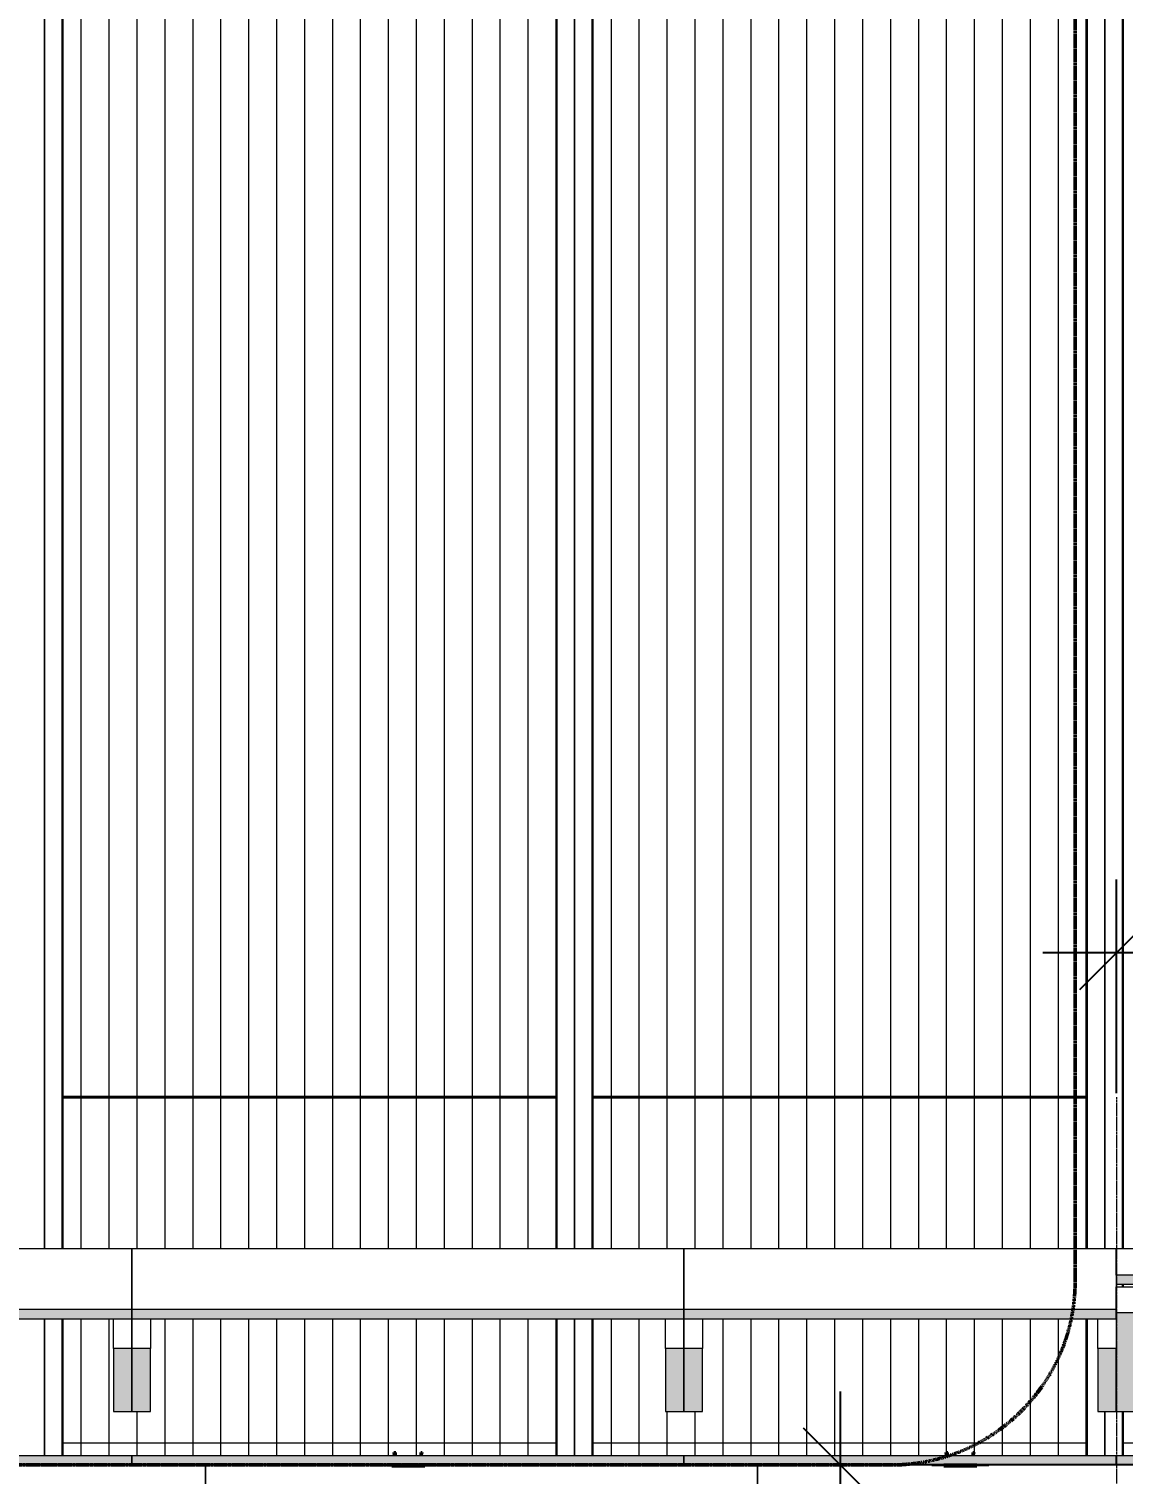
# Model space of a CAD drawing. Header units: millimetres. Extents: x -153298 to 620751, y -313239 to 250031.
# Drawn here: x 94288 to 97261, y -290922 to -286992 of the extents above; entities that cross this region are included whole.
import ezdxf

# ---------------------------------------------------------------- set-up
doc = ezdxf.new("R2010")
doc.units = ezdxf.units.MM
doc.linetypes.add('DPA_Hidden 50', pattern=[3, 2, -1])
doc.layers.get('DEFPOINTS').update_dxf_attribs({"color": 250})
for name, color, linetype, lineweight in [('A-ANNO-DIMS', 1, 'Continuous', 9), ('A-DETL', 1, 'Continuous', 70), ('A-DETL-GENF', 2, 'Continuous', 35), ('A-GENM', 1, 'Continuous', 9), ('A-GLAZ-CURT', 2, 'Continuous', 9), ('E-LITE-EQPM', 2, 'Continuous', 35), ('WALL-E', 2, 'Continuous', 35)]:
    doc.layers.add(name, color=color, linetype=linetype, lineweight=lineweight)
doc.styles.add('Arial_2', font='arial.ttf', dxfattribs={"height": 3})
doc.dimstyles.new('DPA-DIM-3_0_T-T', dxfattribs={"dimscale": 304.8, "dimtxt": 306.07782, "dimasz": 0.656168, "dimexe": 0.656168, "dimexo": 0.0625, "dimgap": 0.164042, "dimtad": 1, "dimdec": 0, "dimzin": 0, "dimdsep": 46, "dimtxsty": 'Arial_2', "dimblk1": 'OBLIQUE', "dimblk2": 'OBLIQUE', "dimsah": 1, "dimcen": 0.09, "dimdle": 0.656168, "dimadec": 8, "dimazin": 0, "dimtfac": 1, "dimtdec": 4, "dimtix": 1, "dimtmove": 0, "dimatfit": 3, "dimfxl": 1.312336, "dimfxlon": 1, "dimtvp": 1, "dimtolj": 1, "dimtzin": 0, "dimarcsym": 2})

# ---------------------------------------------------------------- blocks, each defined once
blk = doc.blocks.new('DPA_CP_Entrance Canopy Lower - Depth 4200-12316196-2120-01 ENTRANCE 1 SECTION A')
at = {"layer": 'A-GLAZ-CURT'}
for points in [[(-886007.4, 106041.4), (-884507.4, 106041.4), (-884507.4, 106066.4), (-886007.4, 106066.4)], [(-885957.4, 105695), (-885957.4, 105963.7), (-886007.4, 105963.7), (-886007.4, 105695)], [(-884507.4, 105695), (-884507.4, 105963.8), (-884557.4, 105963.8), (-884557.4, 105695)], [(-884636.2, 105550), (-884507.4, 105550), (-884507.4, 105575), (-886007.4, 105575), (-886007.4, 105550), (-884870.6, 105550)]]:
    blk.add_hatch(color=8, dxfattribs=at).paths.add_polyline_path(points)
at = {"layer": 'A-GLAZ-CURT', "color": 135}
for p, q in [((-884507.4, 106137.3), (-886007.4, 106137.3)), ((-886007.4, 106066.4), (-886007.4, 106137.3)), ((-884507.4, 106137.3), (-884507.4, 106066.4)), ((-886007.4, 105963.7), (-886007.4, 106034.7)), ((-886007.4, 106034.7), (-885957.4, 106034.7)), ((-885957.4, 106034.7), (-885957.4, 105963.7)), ((-884557.4, 105963.8), (-884557.4, 106034.8)), ((-884557.4, 106034.8), (-884507.4, 106034.8)), ((-884507.4, 106034.8), (-884507.4, 105963.8))]:
    blk.add_line(p, q, dxfattribs=at)
at = {"layer": 'A-GLAZ-CURT'}
for p, q in [((-884507.4, 106066.4), (-886007.4, 106066.4)), ((-886007.4, 106066.4), (-886007.4, 106041.4)), ((-884507.4, 106041.4), (-884507.4, 106066.4)), ((-886007.4, 106041.4), (-884507.4, 106041.4)), ((-886007.4, 105963.7), (-886007.4, 105695)), ((-885957.4, 105963.7), (-886007.4, 105963.7)), ((-885957.4, 105695), (-885957.4, 105963.7)), ((-884557.4, 105963.8), (-884557.4, 105695)), ((-884507.4, 105963.8), (-884557.4, 105963.8)), ((-884507.4, 105695), (-884507.4, 105963.8)), ((-886007.4, 105695), (-885957.4, 105695)), ((-884557.4, 105695), (-884507.4, 105695)), ((-884507.4, 105575), (-886007.4, 105575)), ((-886007.4, 105575), (-886007.4, 105550)), ((-884507.4, 105550), (-884507.4, 105575)), ((-886007.4, 105550), (-884507.4, 105550))]:
    blk.add_line(p, q, dxfattribs=at)
blk = doc.blocks.new('DPA_CP_Entrance Louver Grill Vertical Z - Louver Grill Vertical Z-V6-2120-01 ENTRANCE 1 SECTION A')
at = {"layer": 'A-GLAZ-CURT', "color": 135}
for p, q in [((-888920.2, 106137.3), (-888920.2, 113945.1)), ((-888920.2, 113945.1), (-888920.2, 106137.3)), ((-888920.2, 113945.1), (-888920.2, 106137.3)), ((-888920.2, 113945.1), (-888920.2, 106137.3)), ((-888920.2, 105575), (-888920.2, 105947.7)), ((-888920.2, 105947.7), (-888920.2, 105575)), ((-888920.2, 105947.7), (-888920.2, 105575)), ((-888920.2, 105947.7), (-888920.2, 105575)), ((-888920.2, 105575), (-888920.2, 105610)), ((-888920.2, 105610), (-888920.2, 105575)), ((-888920.2, 105550), (-889405.4, 105550)), ((-889405.4, 105550), (-888920.2, 105550)), ((-888920.2, 105550), (-888970.2, 105550)), ((-888970.2, 105550), (-888920.2, 105550)), ((-888970.2, 105550), (-888920.2, 105550)), ((-888920.2, 105550), (-888968.2, 105550))]:
    blk.add_line(p, q, dxfattribs=at)
blk = doc.blocks.new('DPA_CP_Entrance Louver Grill Vertical Z - Louver Grill Vertical Z-V7-2120-01 ENTRANCE 1 SECTION A')
at = {"layer": 'A-GLAZ-CURT', "color": 135}
for p, q in [((-888920.2, 113945.1), (-888920.2, 106137.3)), ((-888920.2, 113945.1), (-888920.2, 106137.3)), ((-888920.2, 106137.3), (-888920.2, 113945.1)), ((-888920.2, 106137.3), (-888920.2, 113945.1)), ((-888872.2, 106137.3), (-888872.2, 113945.1)), ((-888872.2, 106137.3), (-888872.2, 113945.1)), ((-888870.2, 106137.3), (-888870.2, 113945.1)), ((-888870.2, 113945.1), (-888870.2, 106137.3)), ((-887529.6, 106137.3), (-887529.6, 113945.1)), ((-887529.6, 113945.1), (-887529.6, 106137.3)), ((-887527.6, 113945.1), (-887527.6, 106137.3)), ((-887527.6, 113945.1), (-887527.6, 106137.3)), ((-887479.6, 106137.3), (-887479.6, 113945.1)), ((-887479.6, 113945.1), (-887479.6, 106137.3)), ((-887479.6, 113945.1), (-887479.6, 106137.3)), ((-887479.6, 113945.1), (-887479.6, 106137.3)), ((-888870.2, 106137.3), (-888870.2, 113895.1)), ((-888870.2, 113895.1), (-888870.2, 106137.3)), ((-887529.6, 113895.1), (-887529.6, 106137.3)), ((-887529.6, 113895.1), (-887529.6, 106137.3)), ((-888920.2, 105947.7), (-888920.2, 105575)), ((-888920.2, 105947.7), (-888920.2, 105575)), ((-888920.2, 105575), (-888920.2, 105947.7)), ((-888920.2, 105575), (-888920.2, 105947.7)), ((-888872.2, 105575), (-888872.2, 105947.7)), ((-888872.2, 105575), (-888872.2, 105947.7)), ((-888870.2, 105610), (-888870.2, 105947.7)), ((-888870.2, 105947.7), (-888870.2, 105610)), ((-888870.2, 105575), (-888870.2, 105947.7)), ((-888870.2, 105947.7), (-888870.2, 105575)), ((-887529.6, 105947.7), (-887529.6, 105610)), ((-887529.6, 105947.7), (-887529.6, 105610)), ((-887529.6, 105575), (-887529.6, 105947.7)), ((-887529.6, 105947.7), (-887529.6, 105575)), ((-887527.6, 105947.7), (-887527.6, 105575)), ((-887527.6, 105947.7), (-887527.6, 105575)), ((-887479.6, 105575), (-887479.6, 105947.7)), ((-887479.6, 105947.7), (-887479.6, 105575)), ((-887479.6, 105947.7), (-887479.6, 105575)), ((-887479.6, 105947.7), (-887479.6, 105575)), ((-888920.2, 105575), (-888920.2, 105610)), ((-888920.2, 105610), (-888920.2, 105575)), ((-888870.2, 105610), (-887529.6, 105610)), ((-888870.2, 105610), (-887529.6, 105610)), ((-887479.6, 105575), (-887479.6, 105610)), ((-887479.6, 105610), (-887479.6, 105575)), ((-888870.2, 105550), (-888920.2, 105550)), ((-888920.2, 105550), (-888870.2, 105550)), ((-888872.2, 105550), (-888920.2, 105550)), ((-888920.2, 105550), (-888870.2, 105550)), ((-887957.4, 105550), (-888920.2, 105550)), ((-888920.2, 105550), (-887957.4, 105550)), ((-888870.2, 105550), (-888872.2, 105550)), ((-887479.6, 105550), (-887905.4, 105550)), ((-887905.4, 105550), (-887479.6, 105550)), ((-887479.6, 105550), (-887529.6, 105550)), ((-887529.6, 105550), (-887479.6, 105550)), ((-887529.6, 105550), (-887479.6, 105550)), ((-887527.6, 105550), (-887529.6, 105550)), ((-887479.6, 105550), (-887527.6, 105550))]:
    blk.add_line(p, q, dxfattribs=at)
blk = doc.blocks.new('DPA_CP_Entrance Louver Grill Vertical Z - Louver Grill Vertical Z-V8-2120-01 ENTRANCE 1 SECTION A')
at = {"layer": 'A-GLAZ-CURT', "color": 135}
for p, q in [((-887479.6, 113945.1), (-887479.6, 106137.3)), ((-887479.6, 113945.1), (-887479.6, 106137.3)), ((-887479.6, 106137.3), (-887479.6, 113945.1)), ((-887479.6, 106137.3), (-887479.6, 113945.1)), ((-887431.6, 106137.3), (-887431.6, 113945.1)), ((-887431.6, 106137.3), (-887431.6, 113945.1)), ((-887429.6, 106137.3), (-887429.6, 113945.1)), ((-887429.6, 113945.1), (-887429.6, 106137.3)), ((-886089, 106137.3), (-886089, 113945.1)), ((-886089, 113945.1), (-886089, 106137.3)), ((-886087, 113945.1), (-886087, 106137.3)), ((-886087, 113945.1), (-886087, 106137.3)), ((-886039, 106137.3), (-886039, 113945.1)), ((-886039, 113945.1), (-886039, 106137.3)), ((-886039, 113945.1), (-886039, 106137.3)), ((-886039, 113945.1), (-886039, 106137.3)), ((-887429.6, 106137.3), (-887429.6, 113895.1)), ((-887429.6, 113895.1), (-887429.6, 106137.3)), ((-886089, 113895.1), (-886089, 106137.3)), ((-886089, 113895.1), (-886089, 106137.3)), ((-887479.6, 105947.7), (-887479.6, 105575)), ((-887479.6, 105947.7), (-887479.6, 105575)), ((-887479.6, 105575), (-887479.6, 105947.7)), ((-887479.6, 105575), (-887479.6, 105947.7)), ((-887431.6, 105575), (-887431.6, 105947.7)), ((-887431.6, 105575), (-887431.6, 105947.7)), ((-887429.6, 105610), (-887429.6, 105947.7)), ((-887429.6, 105947.7), (-887429.6, 105610)), ((-887429.6, 105575), (-887429.6, 105947.7)), ((-887429.6, 105947.7), (-887429.6, 105575)), ((-886089, 105947.7), (-886089, 105610)), ((-886089, 105947.7), (-886089, 105610)), ((-886089, 105575), (-886089, 105947.7)), ((-886089, 105947.7), (-886089, 105575)), ((-886087, 105947.7), (-886087, 105575)), ((-886087, 105947.7), (-886087, 105575)), ((-886039, 105575), (-886039, 105695)), ((-886039, 105695), (-886039, 105575)), ((-886039, 105695), (-886039, 105575)), ((-886039, 105695), (-886039, 105575)), ((-887479.6, 105575), (-887479.6, 105610)), ((-887479.6, 105610), (-887479.6, 105575)), ((-887429.6, 105610), (-886089, 105610)), ((-887429.6, 105610), (-886089, 105610)), ((-886039, 105575), (-886039, 105610)), ((-886039, 105610), (-886039, 105575)), ((-887429.6, 105550), (-887479.6, 105550)), ((-887479.6, 105550), (-887429.6, 105550)), ((-887431.6, 105550), (-887479.6, 105550)), ((-887479.6, 105550), (-887429.6, 105550)), ((-886457.4, 105550), (-887479.6, 105550)), ((-887479.6, 105550), (-886457.4, 105550)), ((-887429.6, 105550), (-887431.6, 105550)), ((-886039, 105550), (-886405.4, 105550)), ((-886405.4, 105550), (-886039, 105550)), ((-886039, 105550), (-886089, 105550)), ((-886089, 105550), (-886039, 105550)), ((-886089, 105550), (-886039, 105550)), ((-886087, 105550), (-886089, 105550)), ((-886039, 105550), (-886087, 105550))]:
    blk.add_line(p, q, dxfattribs=at)
blk = doc.blocks.new('DPA_CP_Entrance Louver Grill Vertical Z - Louver Grill Vertical Z-V9-2120-01 ENTRANCE 1 SECTION A')
at = {"layer": 'A-GLAZ-CURT', "color": 135}
for p, q in [((-886039, 113945.1), (-886039, 106137.3)), ((-886039, 113945.1), (-886039, 106137.3)), ((-886039, 106137.3), (-886039, 113945.1)), ((-886039, 106137.3), (-886039, 113945.1)), ((-885991, 106137.3), (-885991, 113945.1)), ((-885991, 106137.3), (-885991, 113945.1)), ((-885989, 106137.3), (-885989, 113945.1)), ((-885989, 113945.1), (-885989, 106137.3)), ((-885989, 106137.3), (-885989, 113895.1)), ((-885989, 113895.1), (-885989, 106137.3)), ((-885991, 106034.7), (-885991, 106041.4)), ((-885991, 106034.7), (-885991, 106041.4)), ((-885989, 106034.7), (-885989, 106041.4)), ((-885989, 106041.4), (-885989, 106034.7)), ((-885989, 106034.7), (-885989, 106041.4)), ((-885989, 106041.4), (-885989, 106034.7)), ((-886039, 105695), (-886039, 105575)), ((-886039, 105695), (-886039, 105575)), ((-886039, 105575), (-886039, 105695)), ((-886039, 105575), (-886039, 105695)), ((-885991, 105575), (-885991, 105695)), ((-885991, 105575), (-885991, 105695)), ((-885989, 105610), (-885989, 105695)), ((-885989, 105695), (-885989, 105610)), ((-885989, 105575), (-885989, 105695)), ((-885989, 105695), (-885989, 105575)), ((-886039, 105575), (-886039, 105610)), ((-886039, 105610), (-886039, 105575)), ((-885989, 105610), (-884648.5, 105610)), ((-885989, 105610), (-884648.5, 105610)), ((-885989, 105550), (-886039, 105550)), ((-886039, 105550), (-885989, 105550)), ((-885991, 105550), (-886039, 105550)), ((-886039, 105550), (-885989, 105550)), ((-885583.4, 105550), (-886039, 105550)), ((-886039, 105550), (-885583.4, 105550)), ((-885989, 105550), (-885991, 105550))]:
    blk.add_line(p, q, dxfattribs=at)
blk = doc.blocks.new('GM_Louver Grill Vertical Z - Z Profile-V65-2120-01 ENTRANCE 1 SECTION A')
at = {"layer": 'A-GENM'}
for p, q in [((-891018, 106137.3), (-891018, 113945.1)), ((-891018, 105575), (-891018, 105947.7))]:
    blk.add_line(p, q, dxfattribs=at)
blk = doc.blocks.new('GM_Louver Grill Vertical Z - Z Profile-V85-2120-01 ENTRANCE 1 SECTION A')
at = {"layer": 'A-GENM'}
for p, q in [((-890184.8, 106137.3), (-890184.8, 113945.1)), ((-890184.8, 105575), (-890184.8, 105695))]:
    blk.add_line(p, q, dxfattribs=at)
blk = doc.blocks.new('GM_Louver Grill Vertical Z - Z Profile-V86-2120-01 ENTRANCE 1 SECTION A')
at = {"layer": 'A-GENM'}
for p, q in [((-886468.6, 106137.3), (-886468.6, 113945.1)), ((-886468.6, 105584), (-886468.6, 105947.7))]:
    blk.add_line(p, q, dxfattribs=at)
blk = doc.blocks.new('System Panel - Facade_Solid Panel 100mm-V359-2120-01 ENTRANCE 1 SECTION A')
at = {"layer": 'A-GLAZ-CURT', "color": 135}
for p, q in [((-886457.4, 105550), (-886982.4, 105550)), ((-886982.4, 105550), (-886982.4, 102550)), ((-886982.4, 102550), (-886982.4, 105550)), ((-886982.4, 105550), (-886457.4, 105550)), ((-885583.4, 105550), (-886405.4, 105550)), ((-886405.4, 105550), (-885583.4, 105550)), ((-885482.4, 105550), (-885531.4, 105550)), ((-885531.4, 105550), (-885482.4, 105550)), ((-885482.4, 102550), (-885482.4, 105550)), ((-885482.4, 105550), (-885482.4, 102550)), ((-886982.4, 102550), (-885482.4, 102550)), ((-885482.4, 102550), (-886982.4, 102550))]:
    blk.add_line(p, q, dxfattribs=at)
blk = doc.blocks.new('System Panel - Facade_Solid Panel 100mm-V361-2120-01 ENTRANCE 1 SECTION A')
at = {"layer": 'A-GLAZ-CURT', "color": 135}
for p, q in [((-887957.4, 105550), (-888482.4, 105550)), ((-888482.4, 105550), (-888482.4, 102550)), ((-888482.4, 102550), (-888482.4, 105550)), ((-888482.4, 105550), (-887957.4, 105550)), ((-886982.4, 105550), (-887905.4, 105550)), ((-887905.4, 105550), (-886982.4, 105550)), ((-886982.4, 102550), (-886982.4, 105550)), ((-886982.4, 105550), (-886982.4, 102550)), ((-888482.4, 102550), (-886982.4, 102550)), ((-886982.4, 102550), (-888482.4, 102550))]:
    blk.add_line(p, q, dxfattribs=at)
blk = doc.blocks.new('DPA_CP_Entrance Canopy Lower - Depth 4200-V386-2120-01 ENTRANCE 1 SECTION A')
at = {"layer": 'A-GLAZ-CURT'}
for points in [[(-891902.7, 105947.7), (-891682.4, 105947.7), (-891682.4, 105972.8), (-893182.4, 105972.8), (-893182.4, 105947.7), (-892137.1, 105947.7)], [(-893132.4, 105695), (-893132.4, 105866.6), (-893182.4, 105866.6), (-893182.4, 105695)], [(-891682.4, 105695), (-891682.4, 105866.9), (-891732.4, 105866.9), (-891732.4, 105695)], [(-891902.7, 105550), (-891682.4, 105550), (-891682.4, 105575), (-893182.4, 105575), (-893182.4, 105550), (-892137.1, 105550)]]:
    blk.add_hatch(color=8, dxfattribs=at).paths.add_polyline_path(points)
at = {"layer": 'A-GLAZ-CURT', "color": 135}
for p, q in [((-891682.4, 106137.3), (-893182.4, 106137.3)), ((-893182.4, 105972.8), (-893182.4, 106137.3)), ((-891682.4, 106137.3), (-891682.4, 105972.8)), ((-893182.4, 105866.6), (-893182.4, 106034.7)), ((-891682.4, 106036.7), (-891682.4, 105866.9)), ((-893132.4, 105947.7), (-893132.4, 105866.6)), ((-891732.4, 105866.9), (-891732.4, 105947.7))]:
    blk.add_line(p, q, dxfattribs=at)
at = {"layer": 'A-GLAZ-CURT'}
for p, q in [((-891682.4, 105972.8), (-893182.4, 105972.8)), ((-893182.4, 105972.8), (-893182.4, 105947.7)), ((-891682.4, 105947.7), (-891682.4, 105972.8)), ((-893182.4, 105947.7), (-891682.4, 105947.7)), ((-893182.4, 105866.6), (-893182.4, 105695)), ((-893132.4, 105866.6), (-893182.4, 105866.6)), ((-893132.4, 105695), (-893132.4, 105866.6)), ((-891732.4, 105866.9), (-891732.4, 105695)), ((-891682.4, 105866.9), (-891732.4, 105866.9)), ((-891682.4, 105695), (-891682.4, 105866.9)), ((-893182.4, 105695), (-893132.4, 105695)), ((-891732.4, 105695), (-891682.4, 105695)), ((-891682.4, 105575), (-893182.4, 105575)), ((-893182.4, 105575), (-893182.4, 105550)), ((-891682.4, 105550), (-891682.4, 105575)), ((-893182.4, 105550), (-891682.4, 105550))]:
    blk.add_line(p, q, dxfattribs=at)
blk = doc.blocks.new('DPA_CP_Entrance Canopy Lower - Depth 4200-18133695-2120-01 ENTRANCE 1 SECTION A')
at = {"layer": 'A-GLAZ-CURT'}
for points in [[(-886007.4, 105947.7), (-886007.4, 105972.8), (-887182.4, 105972.8), (-887182.4, 105947.7), (-886042.6, 105947.7)], [(-887132.4, 105695), (-887132.4, 105866.6), (-887182.4, 105866.6), (-887182.4, 105695)], [(-886057.4, 105695), (-886007.4, 105695), (-886007.4, 105866.9), (-886057.4, 105866.9)], [(-886042.6, 105550), (-886007.4, 105550), (-886007.4, 105575), (-887182.4, 105575), (-887182.4, 105550), (-886277, 105550)]]:
    blk.add_hatch(color=8, dxfattribs=at).paths.add_polyline_path(points)
at = {"layer": 'A-GLAZ-CURT', "color": 135}
for p, q in [((-886007.4, 106137.3), (-887182.4, 106137.3)), ((-887182.4, 105972.8), (-887182.4, 106137.3)), ((-886007.4, 106137.3), (-886007.4, 105972.8)), ((-887182.4, 105866.6), (-887182.4, 106034.7)), ((-886007.4, 106036.7), (-886007.4, 105866.9)), ((-887132.4, 105947.7), (-887132.4, 105866.6)), ((-886057.4, 105866.9), (-886057.4, 105947.7))]:
    blk.add_line(p, q, dxfattribs=at)
at = {"layer": 'A-GLAZ-CURT'}
for p, q in [((-886007.4, 105972.8), (-887182.4, 105972.8)), ((-887182.4, 105972.8), (-887182.4, 105947.7)), ((-886007.4, 105947.7), (-886007.4, 105972.8)), ((-887182.4, 105947.7), (-886007.4, 105947.7)), ((-887182.4, 105866.6), (-887182.4, 105695)), ((-887132.4, 105866.6), (-887182.4, 105866.6)), ((-887132.4, 105695), (-887132.4, 105866.6)), ((-886057.4, 105866.9), (-886057.4, 105695)), ((-886007.4, 105866.9), (-886057.4, 105866.9)), ((-886007.4, 105695), (-886007.4, 105866.9)), ((-887182.4, 105695), (-887132.4, 105695)), ((-886057.4, 105695), (-886007.4, 105695)), ((-886007.4, 105575), (-887182.4, 105575)), ((-887182.4, 105575), (-887182.4, 105550)), ((-886007.4, 105550), (-886007.4, 105575)), ((-887182.4, 105550), (-886007.4, 105550))]:
    blk.add_line(p, q, dxfattribs=at)
blk = doc.blocks.new('D1 - D1-V387-2120-01 ENTRANCE 1 SECTION A')
at = {"layer": 'E-LITE-EQPM', "color": 215}
for p, q in [((-887971.7, 105577.7), (-887971.7, 105575)), ((-887971, 105584), (-887967.1, 105584)), ((-887971, 105581.1), (-887971, 105584)), ((-887969.7, 105581.1), (-887971, 105581.1)), ((-887967.1, 105584), (-887970.9, 105584)), ((-887970.9, 105584), (-887968.9, 105584)), ((-887970.9, 105584), (-887970.9, 105581.1)), ((-887970.9, 105581.1), (-887969.7, 105581.1)), ((-887969.9, 105577.7), (-887969.9, 105581.1)), ((-887969.7, 105577.7), (-887969.9, 105577.7)), ((-887969.7, 105581.1), (-887969.7, 105577.7)), ((-887965.1, 105584), (-887969.2, 105584)), ((-887969.2, 105577.4), (-887969.2, 105576.2)), ((-887968.9, 105584), (-887965.1, 105584)), ((-887968.9, 105575), (-887968.9, 105584)), ((-887965.1, 105575), (-887965.1, 105584)), ((-887965.1, 105575), (-887965.1, 105584)), ((-887896, 105584), (-887897.7, 105584)), ((-887897.7, 105584), (-887896, 105584)), ((-887897.7, 105575), (-887897.7, 105584)), ((-887897.7, 105575), (-887897.7, 105584)), ((-887894.1, 105584), (-887896, 105584)), ((-887896, 105584), (-887894.1, 105584)), ((-887896, 105584), (-887896, 105581.1)), ((-887896, 105575), (-887896, 105584)), ((-887895.7, 105584), (-887894.1, 105584)), ((-887894.1, 105584), (-887895.7, 105584)), ((-887895.7, 105584), (-887895.7, 105582.6)), ((-887895.7, 105582.6), (-887895.7, 105584)), ((-887894.1, 105581.1), (-887895.2, 105581.1)), ((-887895.2, 105581.1), (-887895.2, 105577.7)), ((-887895.2, 105577.7), (-887895.2, 105581.1)), ((-887895.2, 105581.1), (-887894.1, 105581.1)), ((-887895.2, 105577.7), (-887895.2, 105577.7)), ((-887894.1, 105584), (-887894.1, 105581.1)), ((-887894.1, 105581.1), (-887894.1, 105584)), ((-887893.4, 105575), (-887893.4, 105577.7)), ((-888008.9, 105550), (-887957.4, 105550)), ((-887976.4, 105550), (-887976.4, 105547)), ((-887976.4, 105550), (-887958.1, 105550)), ((-887886.4, 105550), (-887976.4, 105550)), ((-887976.4, 105547), (-887886.4, 105547)), ((-887886.4, 105547), (-887976.4, 105547)), ((-887971.4, 105550), (-887969.2, 105550)), ((-887968.9, 105550), (-887971.3, 105550)), ((-887969.4, 105550), (-887958.3, 105550)), ((-887893.4, 105550), (-887969.4, 105550)), ((-887969.2, 105550), (-887965.1, 105550)), ((-887965.1, 105550), (-887968.9, 105550)), ((-887968.4, 105550), (-887958.3, 105550)), ((-887894.4, 105550), (-887968.4, 105550)), ((-887965.1, 105550), (-887967.2, 105550)), ((-887967.2, 105550), (-887965.1, 105550)), ((-887959.2, 105550), (-887967.1, 105550)), ((-887967.1, 105550), (-887893.4, 105550)), ((-887966.4, 105547), (-887896.4, 105547)), ((-887896.4, 105547), (-887966.4, 105547)), ((-887965.6, 105549), (-887965.6, 105547)), ((-887965.6, 105547), (-887897.2, 105547)), ((-887897.2, 105547), (-887965.6, 105547)), ((-887961.4, 105550), (-887958.5, 105550)), ((-887901.4, 105550), (-887961.4, 105550)), ((-887960.4, 105550), (-887958.7, 105550)), ((-887902.4, 105550), (-887960.4, 105550)), ((-887958.4, 105550), (-887904.4, 105550)), ((-887958.4, 105547), (-887904.4, 105547)), ((-887904.4, 105547), (-887958.4, 105547)), ((-887957.4, 105547), (-887905.4, 105547)), ((-887905.4, 105547), (-887957.4, 105547)), ((-887955.4, 105547), (-887907.4, 105547)), ((-887907.4, 105547), (-887955.4, 105547)), ((-887955.3, 105547), (-887907.4, 105547)), ((-887907.4, 105547), (-887955.3, 105547)), ((-887953.3, 105547), (-887909.4, 105547)), ((-887909.4, 105547), (-887953.3, 105547)), ((-887905.4, 105550), (-887853.9, 105550)), ((-887893.4, 105550), (-887904.8, 105550)), ((-887904.4, 105550), (-887904.7, 105550)), ((-887904.7, 105550), (-887886.4, 105550)), ((-887904.5, 105550), (-887894.4, 105550)), ((-887904.5, 105550), (-887893.4, 105550)), ((-887904.2, 105550), (-887901.4, 105550)), ((-887904, 105550), (-887902.4, 105550)), ((-887896, 105550), (-887897.7, 105550)), ((-887897.7, 105550), (-887895.6, 105550)), ((-887895.6, 105550), (-887897.7, 105550)), ((-887897.7, 105550), (-887896, 105550)), ((-887897.2, 105547), (-887897.2, 105549)), ((-887896, 105550), (-887893.7, 105550)), ((-887893.7, 105550), (-887896, 105550)), ((-887886.4, 105547), (-887886.4, 105550))]:
    blk.add_line(p, q, dxfattribs=at)
blk = doc.blocks.new('D1 - D1-V391-2120-01 ENTRANCE 1 SECTION A')
at = {"layer": 'E-LITE-EQPM', "color": 215}
for p, q in [((-886471.7, 105577.7), (-886471.7, 105575)), ((-886471, 105584), (-886467.1, 105584)), ((-886471, 105581.1), (-886471, 105584)), ((-886469.7, 105581.1), (-886471, 105581.1)), ((-886467.1, 105584), (-886470.9, 105584)), ((-886470.9, 105584), (-886468.9, 105584)), ((-886470.9, 105584), (-886470.9, 105581.1)), ((-886470.9, 105581.1), (-886469.7, 105581.1)), ((-886469.9, 105577.7), (-886469.9, 105581.1)), ((-886469.7, 105577.7), (-886469.9, 105577.7)), ((-886469.7, 105581.1), (-886469.7, 105577.7)), ((-886465.1, 105584), (-886469.2, 105584)), ((-886469.2, 105577.4), (-886469.2, 105576.2)), ((-886468.9, 105584), (-886465.1, 105584)), ((-886468.9, 105575), (-886468.9, 105584)), ((-886465.1, 105575), (-886465.1, 105584)), ((-886465.1, 105575), (-886465.1, 105584)), ((-886396, 105584), (-886397.7, 105584)), ((-886397.7, 105584), (-886396, 105584)), ((-886397.7, 105575), (-886397.7, 105584)), ((-886397.7, 105575), (-886397.7, 105584)), ((-886394.1, 105584), (-886396, 105584)), ((-886396, 105584), (-886394.1, 105584)), ((-886396, 105584), (-886396, 105581.1)), ((-886396, 105575), (-886396, 105584)), ((-886395.7, 105584), (-886394.1, 105584)), ((-886394.1, 105584), (-886395.7, 105584)), ((-886395.7, 105584), (-886395.7, 105582.6)), ((-886395.7, 105582.6), (-886395.7, 105584)), ((-886394.1, 105581.1), (-886395.2, 105581.1)), ((-886395.2, 105581.1), (-886395.2, 105577.7)), ((-886395.2, 105577.7), (-886395.2, 105581.1)), ((-886395.2, 105581.1), (-886394.1, 105581.1)), ((-886393.6, 105577.7), (-886395.2, 105577.7)), ((-886394.1, 105581.1), (-886394.2, 105581.1)), ((-886394.1, 105581.1), (-886394.2, 105581.1)), ((-886394.1, 105584), (-886394.1, 105581.1)), ((-886394.1, 105581.1), (-886394.1, 105584)), ((-886393.4, 105575), (-886393.4, 105577.7)), ((-886508.9, 105550), (-886457.4, 105550)), ((-886476.4, 105550), (-886476.4, 105547)), ((-886476.4, 105550), (-886458.1, 105550)), ((-886453.9, 105550), (-886476.4, 105550)), ((-886476.4, 105547), (-886453.9, 105547)), ((-886386.4, 105547), (-886476.4, 105547)), ((-886471.4, 105550), (-886469.2, 105550)), ((-886468.9, 105550), (-886471.3, 105550)), ((-886469.4, 105550), (-886458.3, 105550)), ((-886393.5, 105550), (-886469.4, 105550)), ((-886469.2, 105550), (-886465.1, 105550)), ((-886465.1, 105550), (-886468.9, 105550)), ((-886468.4, 105550), (-886458.3, 105550)), ((-886394.4, 105550), (-886468.4, 105550)), ((-886465.1, 105550), (-886467.2, 105550)), ((-886467.2, 105550), (-886465.1, 105550)), ((-886459.2, 105550), (-886467.1, 105550)), ((-886467.1, 105550), (-886393.5, 105550)), ((-886466.4, 105547), (-886396.4, 105547)), ((-886396.4, 105547), (-886466.4, 105547)), ((-886465.6, 105549), (-886465.6, 105547)), ((-886465.6, 105547), (-886397.2, 105547)), ((-886397.2, 105547), (-886465.6, 105547)), ((-886461.4, 105550), (-886458.5, 105550)), ((-886401.4, 105550), (-886461.4, 105550)), ((-886460.4, 105550), (-886458.7, 105550)), ((-886402.4, 105550), (-886460.4, 105550)), ((-886458.4, 105550), (-886453.2, 105550)), ((-886458.4, 105547), (-886453.2, 105547)), ((-886453.2, 105547), (-886458.4, 105547)), ((-886457.4, 105547), (-886453.2, 105547)), ((-886453.2, 105547), (-886457.4, 105547)), ((-886455.4, 105547), (-886407.4, 105547)), ((-886407.4, 105547), (-886455.4, 105547)), ((-886455.3, 105547), (-886407.4, 105547)), ((-886407.4, 105547), (-886455.3, 105547)), ((-886453.2, 105547), (-886409.4, 105547)), ((-886409.4, 105547), (-886453.2, 105547)), ((-886452.9, 105550), (-886404.4, 105550)), ((-886386.4, 105550), (-886452.9, 105550)), ((-886452.9, 105547), (-886404.4, 105547)), ((-886404.4, 105547), (-886452.9, 105547)), ((-886452.9, 105547), (-886386.4, 105547)), ((-886452.4, 105547), (-886405.4, 105547)), ((-886405.4, 105547), (-886452.4, 105547)), ((-886405.4, 105550), (-886353.9, 105550)), ((-886393.5, 105550), (-886404.8, 105550)), ((-886404.4, 105550), (-886404.7, 105550)), ((-886404.7, 105550), (-886386.4, 105550)), ((-886404.5, 105550), (-886394.4, 105550)), ((-886404.5, 105550), (-886393.5, 105550)), ((-886404.2, 105550), (-886401.4, 105550)), ((-886404, 105550), (-886402.4, 105550)), ((-886396, 105550), (-886397.7, 105550)), ((-886397.7, 105550), (-886395.6, 105550)), ((-886395.6, 105550), (-886397.7, 105550)), ((-886397.7, 105550), (-886396, 105550)), ((-886397.2, 105547), (-886397.2, 105549)), ((-886396, 105550), (-886394, 105550)), ((-886394, 105550), (-886396, 105550)), ((-886386.4, 105547), (-886386.4, 105550))]:
    blk.add_line(p, q, dxfattribs=at)
blk = doc.blocks.new('DPA_AN_Callout - DPA_AN_Callout-17955929-2120-01 ENTRANCE 1 SECTION A')
at = {"layer": 'A-DETL-GENF', "linetype": 'DPA_Hidden 50', "lineweight": 50}
for p, q in [((-886119.3, 115116.4), (-886119.3, 106050)), ((-886619.3, 105550), (-889114.7, 105550))]:
    blk.add_line(p, q, dxfattribs=at)
blk.add_arc((-886619.3, 106050), 500, 270, 0, dxfattribs=at)
blk = doc.blocks.new('_Oblique')
at = {"color": 0, "linetype": 'ByBlock', "lineweight": -2}
blk.add_line((-0.5, -0.5), (0.5, 0.5), dxfattribs=at)
blk = doc.blocks.new('*D3774')
at = {"layer": 'A-ANNO-DIMS', "color": 0, "lineweight": -2, "transparency": 16777216}
for p, q in [((96492.5, -290696.8), (96492.5, -294096.8)), ((96873.4, -290896.8), (96292.5, -290896.8)), ((96873.4, -293896.8), (96292.5, -293896.8))]:
    blk.add_line(p, q, dxfattribs=at)
at = {"layer": 'DEFPOINTS', "color": 0, "transparency": 16777216}
for p in [(96892.5, -290896.8), (96492.5, -293896.8), (96892.5, -293896.8)]:
    blk.add_point(p, dxfattribs=at)
at = {"layer": 'A-ANNO-DIMS', "color": 0, "lineweight": -2, "transparency": 16777216, "xscale": 200, "yscale": 200, "zscale": 200}
for p, rotation in [((96492.5, -290896.8), 90), ((96492.5, -293896.8), 270)]:
    blk.add_blockref('_Oblique', p, dxfattribs=dict(at, rotation=rotation))
at = {"layer": 'A-ANNO-DIMS', "color": 0, "transparency": 16777216, "insert": (96289.2, -292396.8), "char_height": 300, "width": 1107.531, "attachment_point": 5, "rotation": 90, "style": 'Arial_2'}
blk.add_mtext('\\A1;3000', dxfattribs=at)
blk = doc.blocks.new('*D3744')
at = {"layer": 'A-ANNO-DIMS', "color": 0, "lineweight": -2, "transparency": 16777216}
for p, q in [((97242.9, -289885.6), (97242.9, -289304.6)), ((98407.9, -289885.6), (98407.9, -289304.6)), ((98607.9, -289504.6), (97042.9, -289504.6))]:
    blk.add_line(p, q, dxfattribs=at)
at = {"layer": 'DEFPOINTS', "color": 0, "transparency": 16777216}
for p in [(97242.9, -289504.6), (97242.9, -289904.6), (98407.9, -289904.6)]:
    blk.add_point(p, dxfattribs=at)
at = {"layer": 'A-ANNO-DIMS', "color": 0, "lineweight": -2, "transparency": 16777216, "xscale": 200, "yscale": 200, "zscale": 200, "rotation": 180}
blk.add_blockref('_Oblique', (97242.9, -289504.6), dxfattribs=at)
at = {"layer": 'A-ANNO-DIMS', "color": 0, "lineweight": -2, "transparency": 16777216, "xscale": 200, "yscale": 200, "zscale": 200}
blk.add_blockref('_Oblique', (98407.9, -289504.6), dxfattribs=at)
at = {"layer": 'A-ANNO-DIMS', "color": 0, "transparency": 16777216, "insert": (97825.4, -289301.5), "char_height": 300, "width": 1107.531, "attachment_point": 5, "style": 'Arial_2'}
blk.add_mtext('\\A1;1165', dxfattribs=at)

msp = doc.modelspace()

# ---------------------------------------------------------------- linework, layer by layer
at = {"color": 6}
msp.add_lwpolyline([(88568.6559, -282500.0016), (101532.88, -282500.0016), (101532.88, -290896.753), (88568.6559, -290896.753)], close=True, dxfattribs=at)
at = {"layer": 'A-DETL', "color": 9, "linetype": 'DPA_Hidden 50', "lineweight": 9}
msp.add_line((97242.88, -289896.753), (97242.88, -294996.753), dxfattribs=at)
at = {"layer": 'WALL-E', "color": 215}
for p, q in [((94380.1022, -289896.753), (95720.6578, -289896.753)), ((95720.6578, -289896.753), (94380.1022, -289896.753)), ((95820.6578, -289896.753), (97161.2133, -289896.753)), ((97161.2133, -289896.753), (95820.6578, -289896.753))]:
    msp.add_line(p, q, dxfattribs=at)

# ---------------------------------------------------------------- block references
at = {"layer": 'A-DETL-GENF', "color": 250}
msp.add_blockref('DPA_AN_Callout - DPA_AN_Callout-17955929-2120-01 ENTRANCE 1 SECTION A', (983250.2539, -396446.753), dxfattribs=at)
at = {"layer": 'A-GENM'}
for name, p in [('GM_Louver Grill Vertical Z - Z Profile-V65-2120-01 ENTRANCE 1 SECTION A', (985448.1297, -396446.753)), ('GM_Louver Grill Vertical Z - Z Profile-V65-2120-01 ENTRANCE 1 SECTION A', (985524.0447, -396446.753)), ('GM_Louver Grill Vertical Z - Z Profile-V85-2120-01 ENTRANCE 1 SECTION A', (984766.7244, -396446.753)), ('GM_Louver Grill Vertical Z - Z Profile-V65-2120-01 ENTRANCE 1 SECTION A', (985675.8748, -396446.753)), ('GM_Louver Grill Vertical Z - Z Profile-V65-2120-01 ENTRANCE 1 SECTION A', (985751.7898, -396446.753)), ('GM_Louver Grill Vertical Z - Z Profile-V65-2120-01 ENTRANCE 1 SECTION A', (985827.7048, -396446.753)), ('GM_Louver Grill Vertical Z - Z Profile-V65-2120-01 ENTRANCE 1 SECTION A', (985903.6199, -396446.753)), ('GM_Louver Grill Vertical Z - Z Profile-V65-2120-01 ENTRANCE 1 SECTION A', (985979.5349, -396446.753)), ('GM_Louver Grill Vertical Z - Z Profile-V65-2120-01 ENTRANCE 1 SECTION A', (986055.4499, -396446.753)), ('GM_Louver Grill Vertical Z - Z Profile-V65-2120-01 ENTRANCE 1 SECTION A', (986131.365, -396446.753)), ('GM_Louver Grill Vertical Z - Z Profile-V65-2120-01 ENTRANCE 1 SECTION A', (986207.28, -396446.753)), ('GM_Louver Grill Vertical Z - Z Profile-V65-2120-01 ENTRANCE 1 SECTION A', (986283.195, -396446.753)), ('GM_Louver Grill Vertical Z - Z Profile-V65-2120-01 ENTRANCE 1 SECTION A', (986359.1101, -396446.753)), ('GM_Louver Grill Vertical Z - Z Profile-V65-2120-01 ENTRANCE 1 SECTION A', (986435.0251, -396446.753)), ('GM_Louver Grill Vertical Z - Z Profile-V65-2120-01 ENTRANCE 1 SECTION A', (986510.9401, -396446.753)), ('GM_Louver Grill Vertical Z - Z Profile-V65-2120-01 ENTRANCE 1 SECTION A', (986586.8552, -396446.753)), ('GM_Louver Grill Vertical Z - Z Profile-V65-2120-01 ENTRANCE 1 SECTION A', (986662.7702, -396446.753)), ('GM_Louver Grill Vertical Z - Z Profile-V65-2120-01 ENTRANCE 1 SECTION A', (986738.6852, -396446.753)), ('GM_Louver Grill Vertical Z - Z Profile-V65-2120-01 ENTRANCE 1 SECTION A', (986888.6852, -396446.753)), ('GM_Louver Grill Vertical Z - Z Profile-V65-2120-01 ENTRANCE 1 SECTION A', (986964.6003, -396446.753)), ('GM_Louver Grill Vertical Z - Z Profile-V85-2120-01 ENTRANCE 1 SECTION A', (986207.28, -396446.753)), ('GM_Louver Grill Vertical Z - Z Profile-V85-2120-01 ENTRANCE 1 SECTION A', (986283.195, -396446.753)), ('GM_Louver Grill Vertical Z - Z Profile-V65-2120-01 ENTRANCE 1 SECTION A', (987192.3454, -396446.753)), ('GM_Louver Grill Vertical Z - Z Profile-V65-2120-01 ENTRANCE 1 SECTION A', (987268.2604, -396446.753)), ('GM_Louver Grill Vertical Z - Z Profile-V65-2120-01 ENTRANCE 1 SECTION A', (987344.1754, -396446.753)), ('GM_Louver Grill Vertical Z - Z Profile-V65-2120-01 ENTRANCE 1 SECTION A', (987420.0905, -396446.753)), ('GM_Louver Grill Vertical Z - Z Profile-V65-2120-01 ENTRANCE 1 SECTION A', (987496.0055, -396446.753)), ('GM_Louver Grill Vertical Z - Z Profile-V65-2120-01 ENTRANCE 1 SECTION A', (987571.9205, -396446.753)), ('GM_Louver Grill Vertical Z - Z Profile-V65-2120-01 ENTRANCE 1 SECTION A', (987647.8356, -396446.753)), ('GM_Louver Grill Vertical Z - Z Profile-V65-2120-01 ENTRANCE 1 SECTION A', (987723.7506, -396446.753)), ('GM_Louver Grill Vertical Z - Z Profile-V86-2120-01 ENTRANCE 1 SECTION A', (983250.2539, -396446.753)), ('GM_Louver Grill Vertical Z - Z Profile-V65-2120-01 ENTRANCE 1 SECTION A', (987875.5807, -396446.753)), ('GM_Louver Grill Vertical Z - Z Profile-V65-2120-01 ENTRANCE 1 SECTION A', (987951.4957, -396446.753)), ('GM_Louver Grill Vertical Z - Z Profile-V65-2120-01 ENTRANCE 1 SECTION A', (988027.4107, -396446.753)), ('GM_Louver Grill Vertical Z - Z Profile-V65-2120-01 ENTRANCE 1 SECTION A', (988103.3258, -396446.753)), ('GM_Louver Grill Vertical Z - Z Profile-V65-2120-01 ENTRANCE 1 SECTION A', (988179.2408, -396446.753))]:
    msp.add_blockref(name, p, dxfattribs=at)
at = {"layer": 'A-GLAZ-CURT', "color": 135}
for name, p in [('DPA_CP_Entrance Louver Grill Vertical Z - Louver Grill Vertical Z-V6-2120-01 ENTRANCE 1 SECTION A', (983250.2539, -396446.753)), ('DPA_CP_Entrance Louver Grill Vertical Z - Louver Grill Vertical Z-V7-2120-01 ENTRANCE 1 SECTION A', (983250.2539, -396446.753)), ('DPA_CP_Entrance Louver Grill Vertical Z - Louver Grill Vertical Z-V8-2120-01 ENTRANCE 1 SECTION A', (983250.2539, -396446.753)), ('DPA_CP_Entrance Louver Grill Vertical Z - Louver Grill Vertical Z-V9-2120-01 ENTRANCE 1 SECTION A', (983250.2539, -396446.753)), ('DPA_CP_Entrance Canopy Lower - Depth 4200-V386-2120-01 ENTRANCE 1 SECTION A', (986250.2539, -396446.753)), ('DPA_CP_Entrance Canopy Lower - Depth 4200-V386-2120-01 ENTRANCE 1 SECTION A', (987750.2539, -396446.753)), ('DPA_CP_Entrance Canopy Lower - Depth 4200-18133695-2120-01 ENTRANCE 1 SECTION A', (983250.2539, -396446.753)), ('DPA_CP_Entrance Canopy Lower - Depth 4200-12316196-2120-01 ENTRANCE 1 SECTION A', (983250.2539, -396446.753)), ('System Panel - Facade_Solid Panel 100mm-V361-2120-01 ENTRANCE 1 SECTION A', (981750.2539, -396446.753)), ('System Panel - Facade_Solid Panel 100mm-V361-2120-01 ENTRANCE 1 SECTION A', (983250.2539, -396446.753)), ('System Panel - Facade_Solid Panel 100mm-V359-2120-01 ENTRANCE 1 SECTION A', (983250.2539, -396446.753))]:
    msp.add_blockref(name, p, dxfattribs=at)
at = {"layer": 'E-LITE-EQPM', "color": 215}
for name in ['D1 - D1-V387-2120-01 ENTRANCE 1 SECTION A', 'D1 - D1-V391-2120-01 ENTRANCE 1 SECTION A']:
    msp.add_blockref(name, (983250.2539, -396446.753), dxfattribs=at)

# ---------------------------------------------------------------- dimensions: what is measured, and where the dimension line sits
at = {"layer": 'A-ANNO-DIMS'}
dim = msp.add_linear_dim(base=(97242.88, -289504.6482), p1=(98407.88, -289904.6482), p2=(97242.88, -289904.6482), dimstyle='DPA-DIM-3_0_T-T', override={"dimpost": '<>', "dimfxl": 1165}, dxfattribs=at)
dim.commit()
dim.dimension.update_dxf_attribs({"geometry": '*D3744', "text_midpoint": (97825.38, -289301.4763)})
dim = msp.add_linear_dim(base=(96492.4602, -293896.753), p1=(96892.4602, -290896.753), p2=(96892.4602, -293896.753), angle=90, dimstyle='DPA-DIM-3_0_T-T', override={"dimpost": '<>', "dimfxl": 3000}, dxfattribs=at)
dim.commit()
dim.dimension.update_dxf_attribs({"geometry": '*D3774', "text_midpoint": (96289.186, -292396.753)})

doc.saveas('drawing.dxf')
